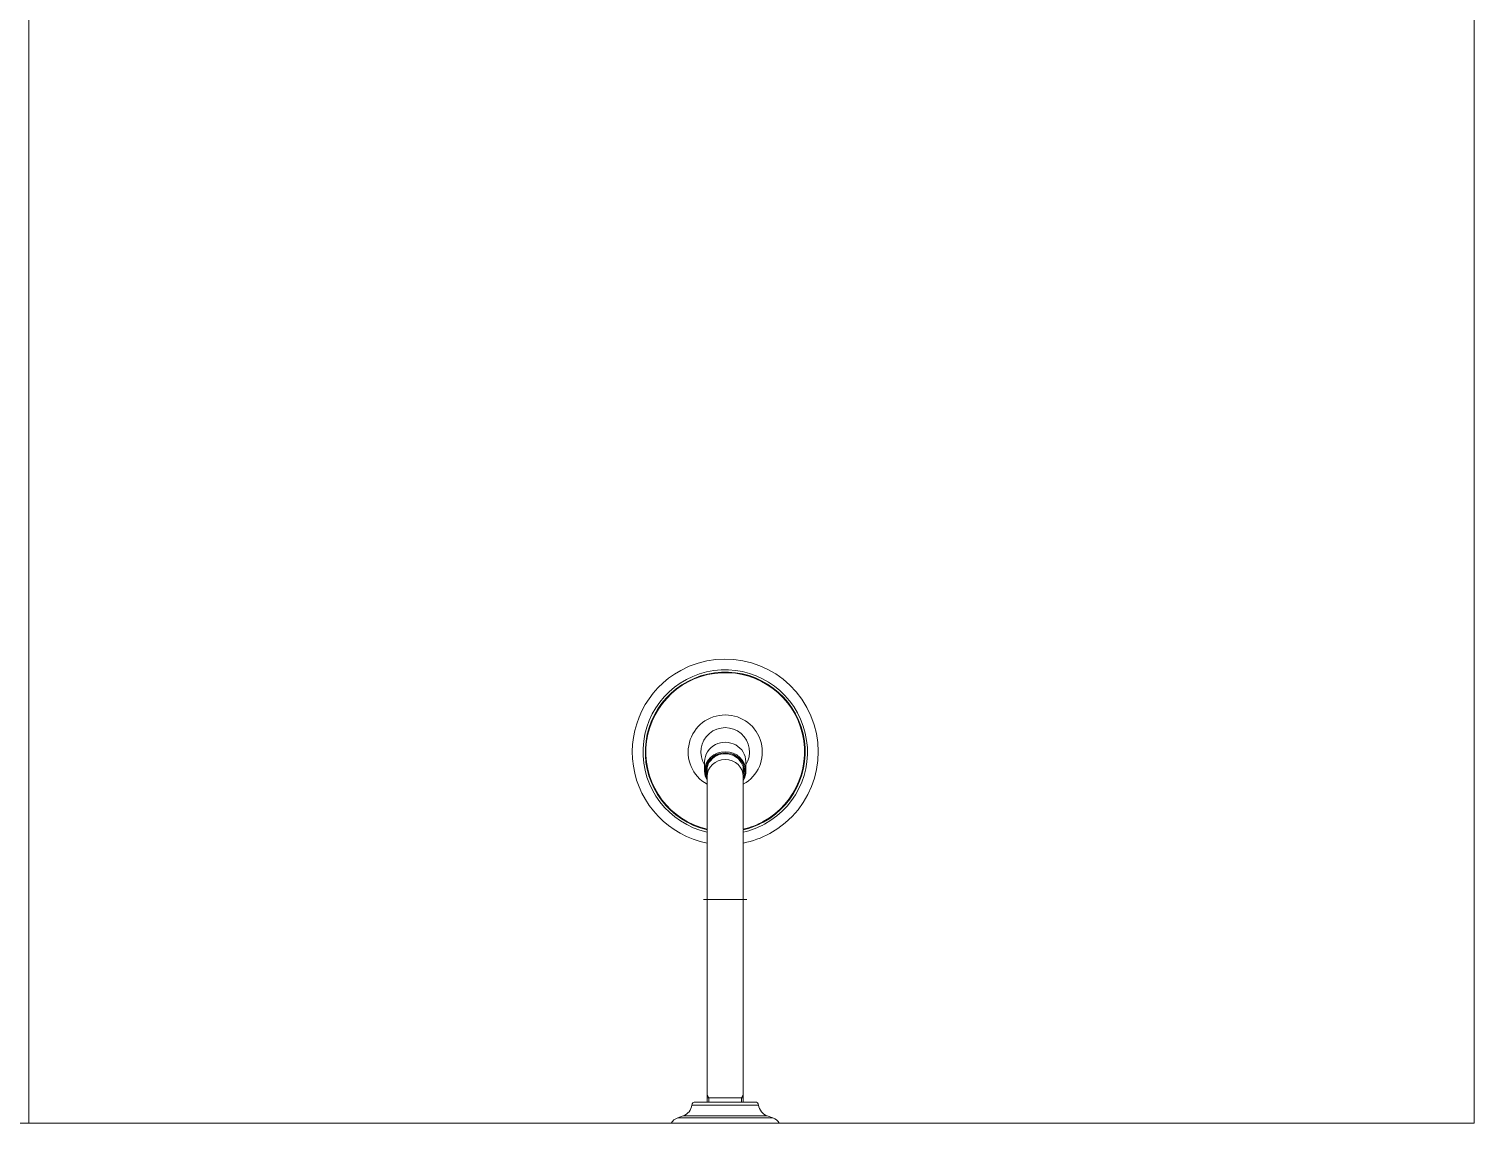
# Model space of a CAD drawing. Header units: millimetres. Extents: x 206 to 837, y 40 to 323.
# Drawn here: x 691.284 to 692.109, y 258.242 to 258.867 of the extents above; entities that cross this region are included whole.
import ezdxf

# ---------------------------------------------------------------- set-up
doc = ezdxf.new("R2010")
doc.units = ezdxf.units.MM
doc.linetypes.add('DASHDOT', pattern=[25.4, 12.7, -6.35, 0, -6.35])
doc.layers.add('I-ARQ', color=8, linetype='Continuous', lineweight=0)

msp = doc.modelspace()

# ---------------------------------------------------------------- linework, layer by layer
at = {"layer": 'I-ARQ'}
for p, q in [((692.10903, 258.24243), (692.10903, 259.64243)), ((691.28403, 258.24243), (691.28403, 259.60243)), ((692.10903, 258.24243), (689.63403, 258.24243))]:
    msp.add_line(p, q, dxfattribs=at)
for points in [[(691.6712, 258.40233, -0.700978), (691.6561, 258.50093, -1), (691.70697, 258.40781, -0.07613), (691.69187, 258.40233)], [(691.69187, 258.40857, 0.06962), (691.70404, 258.41317, 5.480122), (691.6712, 258.40857)], [(691.6712, 258.43589, -3.836175), (691.69187, 258.43589)], [(691.66977, 258.44703, -1.802734), (691.6933, 258.44703)], [(691.66246, 258.25269, -0.280777), (691.65758, 258.24659)], [(691.70061, 258.25269, 0.377188), (691.69862, 258.25444), (691.66445, 258.25444, 0.377188), (691.66246, 258.25269)], [(691.70549, 258.24659, -0.280777), (691.70061, 258.25269)]]:
    msp.add_lwpolyline(points, format="xyb", dxfattribs=at)
at = {"layer": 'I-ARQ', "ltscale": 0.06322}
for points in [[(691.69187, 258.40857), (691.69187, 258.40993, 0.067971), (691.70341, 258.41433, 5.429636), (691.6712, 258.40993)], [(691.69187, 258.43589), (691.69187, 258.41026, 0.067551), (691.70325, 258.41462, 5.416932), (691.6712, 258.41026)]]:
    msp.add_lwpolyline(points, format="xyb", dxfattribs=at)
at = {"layer": 'I-ARQ', "ltscale": 0.067122}
msp.add_lwpolyline([(691.66977, 258.44884), (691.66977, 258.44335, 0.128945), (691.6712, 258.43818)], format="xyb", dxfattribs=at)
at = {"layer": 'I-ARQ', "ltscale": 0.067121}
for points in [[(691.6933, 258.44703), (691.6933, 258.44884)], [(691.6933, 258.44347), (691.6933, 258.44703)]]:
    msp.add_lwpolyline(points, dxfattribs=at)
at = {"layer": 'I-ARQ', "ltscale": 0.06322}
for points in [[(691.6712, 258.44538), (691.6712, 258.43589)], [(691.69187, 258.44538), (691.69187, 258.43589)], [(691.6712, 258.43589), (691.6712, 258.40233)], [(691.69187, 258.40857), (691.69187, 258.40233)], [(691.6712, 258.40233), (691.6712, 258.37007)], [(691.69187, 258.40233), (691.69187, 258.37007)]]:
    msp.add_lwpolyline(points, dxfattribs=at)
at = {"layer": 'I-ARQ', "linetype": 'DASHDOT', "ltscale": 0.30975}
msp.add_lwpolyline([(691.66913, 258.37007), (691.69394, 258.37007)], dxfattribs=at)
at = {"layer": 'I-ARQ'}
for points in [[(691.6712, 258.25444), (691.6712, 258.37007)], [(691.69187, 258.25444), (691.69187, 258.37007)]]:
    msp.add_lwpolyline(points, dxfattribs=at)
at = {"layer": 'I-ARQ', "ltscale": 0.258125}
msp.add_lwpolyline([(691.69187, 258.37007), (691.6712, 258.37007)], dxfattribs=at)
at = {"layer": 'I-ARQ', "ltscale": 0.029062}
for points in [[(691.67223, 258.25444), (691.67223, 258.25677), (691.6712, 258.25856)], [(691.69084, 258.25444), (691.69084, 258.25677)]]:
    msp.add_lwpolyline(points, dxfattribs=at)
at = {"layer": 'I-ARQ', "ltscale": 0.025813}
msp.add_lwpolyline([(691.69084, 258.25677), (691.69187, 258.25856)], dxfattribs=at)
at = {"layer": 'I-ARQ', "ltscale": 0.352288}
msp.add_lwpolyline([(691.70061, 258.25269), (691.66246, 258.25269)], dxfattribs=at)
at = {"layer": 'I-ARQ', "ltscale": 0.242325}
msp.add_lwpolyline([(691.69187, 258.25677), (691.6712, 258.25677)], dxfattribs=at)
at = {"layer": 'I-ARQ', "ltscale": 0.218093}
msp.add_lwpolyline([(691.69084, 258.25677), (691.67337, 258.25677)], dxfattribs=at)
at = {"layer": 'I-ARQ', "ltscale": 0.200747}
msp.add_lwpolyline([(691.6544, 258.24543, 0.164371), (691.65065, 258.24243), (691.71242, 258.24243, 0.164371), (691.70867, 258.24543)], format="xyb", dxfattribs=at)
at = {"layer": 'I-ARQ'}
msp.add_lwpolyline([(691.70867, 258.24543), (691.6544, 258.24543), (691.65758, 258.24659), (691.70549, 258.24659)], close=True, dxfattribs=at)
at = {"layer": 'I-ARQ', "extrusion": (-2.21397e-44, -1.84636e-46, -1)}
for centre, major_axis, ratio, start_param, end_param in [((691.68153, 258.44884), (0.01176, 0), 0.939693, 3.141564, 4.212389), ((691.68153, 258.44884), (0.01176, 0), 0.939693, 4.212389, 6.283156), ((691.68153, 258.4433), (0.01126, 0), 0.939693, 2.733002, 6.691777), ((691.68153, 258.4433), (0.01116, 0), 0.939693, 2.754135, 6.670643), ((691.68153, 258.44347), (0.01176, 0), 0.939692, 3.141597, 6.283189), ((691.68153, 258.44342), (0.01055, 0), 0.939693, 3.141564, 4.212389), ((691.68153, 258.44032), (0.01034, 0), 0.939693, 3.141593, 6.283185), ((691.68153, 258.44342), (0.01055, 0), 0.939693, 4.212389, 6.283156), ((691.68153, 258.44342), (0.01055, 0), 0.939693, 2.942153, 3.141564), ((691.68153, 258.44398), (0.00722, 0.00722), 1, 3.73929, 3.900306), ((691.68153, 258.44398), (0.00722, 0.00722), 1, 0.812086, 0.973103), ((691.68154, 258.44347), (-0.01176, 0.00001), 0.942388, 3.140774, 3.638398), ((691.68153, 258.44342), (0.01055, 0), 0.939693, -0.000029, 0.199444)]:
    msp.add_ellipse(centre, major_axis=major_axis, ratio=ratio, start_param=start_param, end_param=end_param, dxfattribs=at)

doc.saveas('drawing.dxf')
